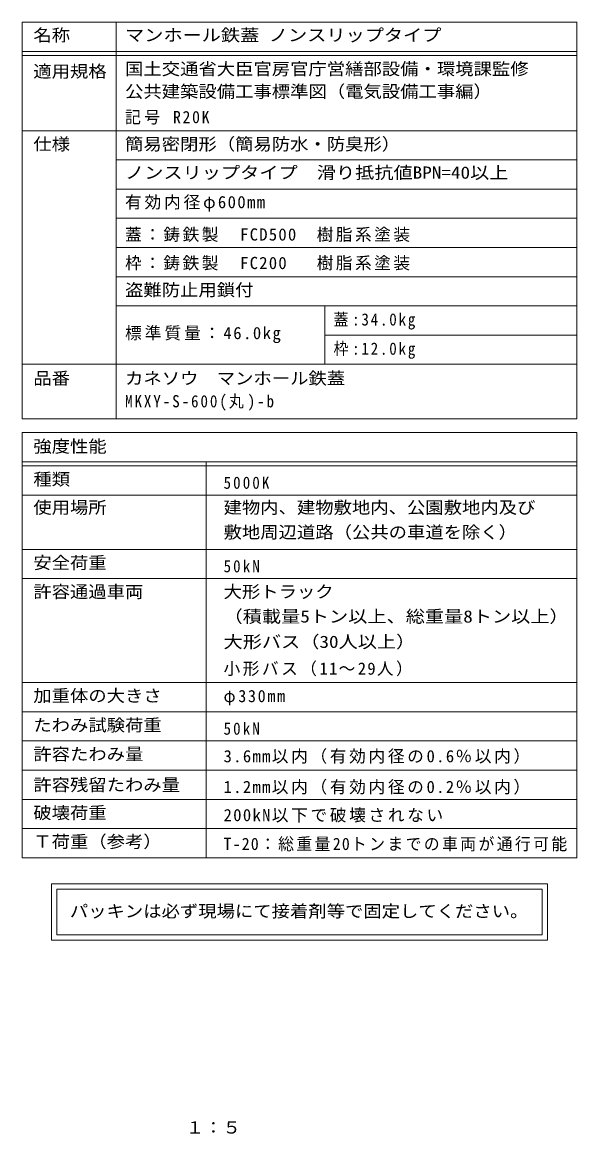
# Model space of a CAD drawing. Units: millimetres on the paper, enlarged 5 times. Extents: x -836 to 950, y -677 to 681.
# Drawn here: x 285 to 950, y -667 to 665 of the extents above; entities that cross this region are included whole.
import ezdxf
from ezdxf.enums import TextEntityAlignment as Align

# ---------------------------------------------------------------- set-up
doc = ezdxf.new("R2010")
doc.units = ezdxf.units.MM
doc.header["$LTSCALE"] = 5
doc.layers.add('F-5_F-5ﾚｲﾔ', color=2, linetype='Continuous')
doc.layers.add('F-F_F-Fﾚｲﾔ', color=3, linetype='Continuous', lineweight=9)
doc.styles.add('ＭＳ ゴシック', font='')
doc.styles.get('ＭＳ ゴシック').set_extended_font_data('MS Gothic')

msp = doc.modelspace()

# ---------------------------------------------------------------- linework, layer by layer
at = {"layer": 'F-F_F-Fﾚｲﾔ', "color": 7}
for p, q in [((284.761, 664.843), (949.78, 664.843)), ((284.761, 664.843), (284.761, 189.603)), ((397.487, 664.843), (397.487, 189.603)), ((949.78, 664.843), (949.78, 189.603)), ((284.761, 629.843), (949.78, 629.843)), ((284.761, 624.843), (949.78, 624.843)), ((949.78, 534.843), (284.761, 534.843)), ((949.78, 499.843), (397.487, 499.843)), ((949.78, 464.843), (397.487, 464.843)), ((949.78, 429.843), (397.487, 429.843)), ((397.487, 394.843), (949.78, 394.843)), ((397.487, 359.844), (949.78, 359.844)), ((397.487, 324.843), (949.78, 324.843)), ((647.487, 324.843), (647.487, 254.843)), ((647.487, 289.843), (949.78, 289.843)), ((284.761, 254.843), (949.78, 254.843)), ((284.761, 189.603), (949.78, 189.603)), ((284.761, 173.081), (949.78, 173.081)), ((284.761, 173.081), (284.761, -336.554)), ((949.78, 173.081), (949.78, -336.554)), ((284.761, 138.081), (949.78, 138.081)), ((505.538, 138.081), (505.538, -336.554)), ((284.761, 133.081), (949.78, 133.081)), ((284.761, 98.081), (949.78, 98.081)), ((284.761, 33.081), (949.78, 33.081)), ((284.761, -1.919), (949.78, -1.919)), ((284.761, -126.554), (949.78, -126.554)), ((949.78, -161.555), (284.761, -161.555)), ((284.761, -196.554), (949.78, -196.554)), ((284.761, -231.554), (949.78, -231.554)), ((284.761, -266.554), (949.78, -266.554)), ((284.761, -301.554), (949.78, -301.554)), ((284.761, -336.554), (949.78, -336.554)), ((320.06, -367.923), (320.06, -435.186)), ((914.481, -367.923), (320.06, -367.923)), ((914.481, -435.186), (914.481, -367.923)), ((326.31, -374.173), (326.31, -428.936)), ((326.31, -374.173), (908.231, -374.173)), ((908.231, -428.936), (908.231, -374.173)), ((320.06, -435.186), (914.481, -435.186)), ((908.231, -428.936), (326.31, -428.936))]:
    msp.add_line(p, q, dxfattribs=at)

# ---------------------------------------------------------------- texts
at = {"layer": 'F-5_F-5ﾚｲﾔ', "style": 'ＭＳ ゴシック', "width": 1.1}
msp.add_text('１：５', height=14.66, dxfattribs=at).set_placement((481, -671.547), align=Align.BOTTOM_LEFT)
at = {"layer": 'F-F_F-Fﾚｲﾔ', "style": 'ＭＳ ゴシック'}
for s, width, p in [('名称', 1.1, (298.07, 637.707)), ('マンホール鉄蓋 ノンスリップタイプ', 1.15, (408.068, 637.707)), ('適用規格', 1.1, (298.07, 594.24)), ('国土交通省大臣官房官庁営繕部設備・環境課監修', 1.1, (408.068, 597.208)), ('公共建築設備工事標準図（電気設備工事編）', 1.1, (408.068, 570.138)), ('仕様', 1.1, (298.07, 507.079)), ('簡易密閉形（簡易防水・防臭形）', 1.1, (408.068, 507.079)), ('ノンスリップタイプ\u3000滑り抵抗値BPN=40以上', 1.15, (408.068, 472.913)), ('盗難防止用鎖付', 1.1, (408.068, 332.311)), ('品番', 1.1, (298.07, 226.357)), ('カネソウ\u3000マンホール鉄蓋', 1.1, (408.068, 226.357)), ('強度性能', 1.1, (298.07, 144.776)), ('種類', 1.1, (298.07, 105.393)), ('使用場所', 1.1, (298.07, 71.527)), ('建物内、建物敷地内、公園敷地内及び', 1.1, (526.205, 71.527)), ('敷地周辺道路（公共の車道を除く）', 1.1, (526.205, 41.891)), ('安全荷重', 1.1, (298.07, 5.297)), ('許容通過車両', 1.1, (298.07, -29.432)), ('大形トラック', 1.1, (526.205, -29.432)), ('（積載量5トン以上、総重量8トン以上）', 1.15, (526.205, -59.068)), ('大形バス（30人以上）', 1.15, (526.205, -89.432)), ('加重体の大きさ', 1.1, (298.07, -154.068)), ('たわみ試験荷重', 1.1, (298.07, -189.339)), ('許容たわみ量', 1.1, (298.07, -224.068)), ('許容残留たわみ量', 1.1, (298.07, -260.908)), ('破壊荷重', 1.1, (298.07, -294.411)), ('Ｔ荷重（参考）', 1.1, (298.07, -328.944))]:
    msp.add_text(s, height=14.66, dxfattribs=dict(at, width=width)).set_placement(p, align=Align.BOTTOM_LEFT)
at = {"layer": 'F-F_F-Fﾚｲﾔ', "color": 2, "style": 'ＭＳ ゴシック', "width": 1.1}
msp.add_text('パッキンは必ず現場にて接着剤等で固定してください。', height=14.66, dxfattribs=at).set_placement((341.868, -412.298), align=Align.BOTTOM_LEFT)
at = {"layer": 'F-F_F-Fﾚｲﾔ', "char_height": 14.66, "attachment_point": 7, "style": 'ＭＳ ゴシック'}
for s, insert in [('\\T1.21;\\W0.95;記号\\~R20K', (408.068, 542.207)), ('\\T1.17;有効内径φ600mm', (408.068, 437.972)), ('\\T1.15;蓋：鋳鉄製\u3000FCD500\u3000樹脂系塗装', (408.068, 401.477)), ('\\T1.15;枠：鋳鉄製\u3000FC200\u3000\\~樹脂系塗装', (408.068, 367.312)), ('\\T1.24;\\W0.9;蓋:34.0kg', (658.068, 296.477)), ('\\T1.18;標準質量：46.0kg', (408.068, 280.19)), ('\\T1.24;\\W0.9;枠:12.0kg', (658.068, 261.476)), ('\\T1.26;\\W0.9;MKXY-S-600(丸)-b', (408.068, 199.347)), ('\\T1.28;\\W0.9;5000K', (526.205, 105.393)), ('\\T1.28;\\W0.9;50kN', (526.205, 5.297)), ('\\T1.15;小形バス（11～29人）', (526.205, -119.068)), ('\\T1.23;\\W0.95;φ330mm', (526.205, -154.068)), ('\\T1.28;\\W0.9;50kN', (526.205, -189.339)), ('\\T1.16;3.6mm以内（有効内径の0.6％以内）', (526.205, -224.068)), ('\\T1.16;1.2mm以内（有効内径の0.2％以内）', (526.205, -260.908)), ('\\T1.16;200kN以下で破壊されない', (526.205, -294.411)), ('\\T1.15;\\W0.95;T-20：総重量20トンまでの車両が通行可能', (526.205, -328.944))]:
    msp.add_mtext(s, dxfattribs=dict(at, insert=insert))

doc.saveas('drawing.dxf')
